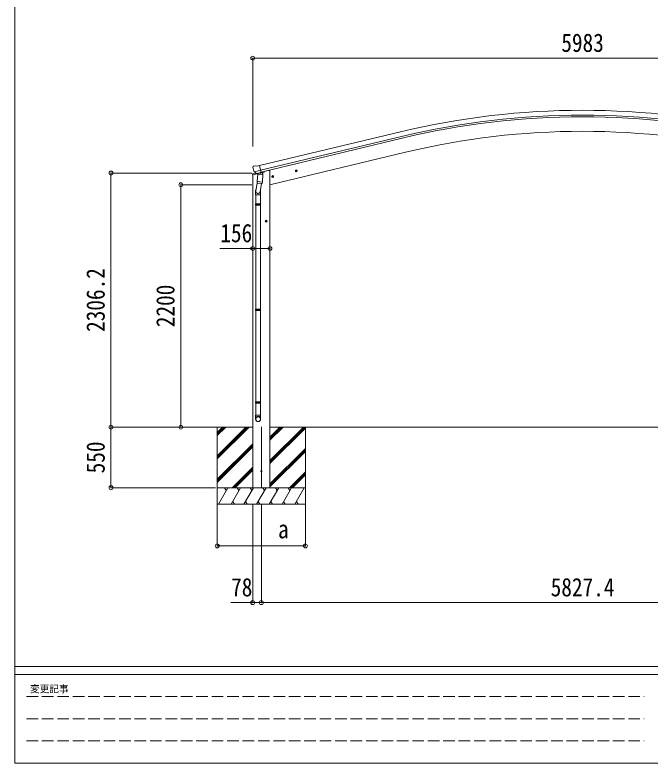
# Model space of a CAD drawing. Units: millimetres at full size. Extents: x -9783 to 9892, y -6828 to 6752.
# Drawn here: x -9783 to -4022, y -6828 to -38 of the extents above; entities that cross this region are included whole.
import ezdxf
from ezdxf.enums import TextEntityAlignment as Align

# ---------------------------------------------------------------- set-up
doc = ezdxf.new("R2010")
doc.units = ezdxf.units.MM
doc.header["$LTSCALE"] = 35
doc.header["$PDMODE"] = 32
doc.header["$PDSIZE"] = 35
doc.linetypes.add('DASHED3', pattern=[4, 3, -1])
for name, color, linetype, lineweight in [('0-0_0', 7, 'Continuous', 9), ('0-1_本体', 4, 'Continuous', 9), ('0-2_部品', 7, 'Continuous', 9), ('0-8_PARTS2', 2, 'Continuous', 9), ('0-A_寸法', 6, 'Continuous', 9), ('F-0_240', 7, 'Continuous', 9)]:
    doc.layers.add(name, color=color, linetype=linetype, lineweight=lineweight)
doc.styles.add('ＭＳ ゴシック', font='')
doc.styles.get('ＭＳ ゴシック').set_extended_font_data('MS Gothic')

msp = doc.modelspace()

# ---------------------------------------------------------------- linework, layer by layer
at = {"layer": '0-0_0'}
for p, q in [((-7625.67, -3779.4), (-8127.33, -3779.41)), ((-7948.12, -3828), (-7899.51, -3779.4)), ((-7948.12, -3779.41), (-7948.12, -4479.4)), ((-7948.12, -4040.13), (-7687.39, -3779.41)), ((-7948.12, -4054.27), (-7673.24, -3779.41)), ((-7948.12, -4068.42), (-7659.1, -3779.41)), ((-7948.12, -3856.29), (-7871.23, -3779.41)), ((-7948.12, -3842.14), (-7885.38, -3779.41)), ((-7469.67, -4082.18), (-7166.89, -3779.41)), ((-7469.67, -4096.32), (-7152.74, -3779.41)), ((-7469.67, -3898.34), (-7350.73, -3779.41)), ((-7469.67, -3884.19), (-7364.88, -3779.41)), ((-7469.67, -3870.05), (-7379.02, -3779.41)), ((-7469.67, -4110.47), (-7148.12, -3788.92)), ((-7469.17, -3779.41), (-1799.02, -3779.41)), ((-7148.12, -3779.41), (-7148.12, -4479.4)), ((-7948.12, -4252.26), (-7625.67, -3929.82)), ((-7948.12, -4266.41), (-7625.67, -3943.96)), ((-7948.12, -4280.55), (-7625.67, -3958.1)), ((-7469.67, -4294.31), (-7148.12, -3972.77)), ((-7469.67, -4308.46), (-7148.12, -3986.91)), ((-7469.67, -4322.6), (-7148.12, -4001.05)), ((-7813.13, -4329.41), (-7625.67, -4141.95)), ((-7798.98, -4329.41), (-7625.67, -4156.09)), ((-7784.84, -4329.41), (-7625.67, -4170.23)), ((-7292.63, -4329.41), (-7148.12, -4184.9)), ((-7278.48, -4329.41), (-7148.12, -4199.04)), ((-7264.34, -4329.41), (-7148.12, -4213.18)), ((-7148.12, -4329.41), (-7948.12, -4329.41)), ((-7937.83, -4479.4), (-7851.23, -4329.41)), ((-7866.23, -4355.39), (-7881.23, -4329.4)), ((-7822.36, -4479.4), (-7735.76, -4329.41)), ((-7750.76, -4355.39), (-7765.76, -4329.41)), ((-7706.89, -4479.41), (-7620.29, -4329.41)), ((-7635.29, -4355.39), (-7650.29, -4329.41)), ((-7481.12, -4329.41), (-7615.12, -4329.41)), ((-7591.42, -4479.41), (-7504.82, -4329.41)), ((-7519.82, -4355.39), (-7534.82, -4329.4)), ((-7475.95, -4479.41), (-7389.35, -4329.41)), ((-7404.35, -4355.39), (-7419.35, -4329.41)), ((-7360.48, -4479.41), (-7273.87, -4329.41)), ((-7303.88, -4329.41), (-7288.88, -4355.39)), ((-7245.01, -4479.41), (-7158.4, -4329.41)), ((-7948.12, -4479.4), (-7148.12, -4479.4)), ((-7807.36, -4453.43), (-7792.36, -4479.4)), ((-7691.89, -4453.42), (-7676.89, -4479.41)), ((-7576.42, -4453.43), (-7561.42, -4479.41)), ((-7460.95, -4453.43), (-7445.95, -4479.41)), ((-7345.48, -4453.43), (-7330.48, -4479.41)), ((-7230.01, -4453.43), (-7215.01, -4479.41))]:
    msp.add_line(p, q, dxfattribs=at)
at = {"layer": '0-1_本体'}
for p, q in [((-7564.72, -1405.68), (-6285.62, -1098.6)), ((-6275.54, -1140.57), (-7554.64, -1447.66)), ((-7550.71, -1464.02), (-6271.61, -1156.94)), ((-7470.15, -1579.41), (-6241.03, -1284.32)), ((-7470.15, -1579.41), (-6241.03, -1284.32)), ((-7625.65, -4329.41), (-7625.65, -1489.23)), ((-7597.08, -1472.89), (-7597.08, -1473.4)), ((-7490.15, -1450.02), (-7523.66, -1458.07)), ((-7470.15, -1450.02), (-7490.15, -1450.02)), ((-7470.15, -4329.41), (-7470.15, -1450.02))]:
    msp.add_line(p, q, dxfattribs=at)
for radius in [7073, 7029.83, 7013, 6882, 6882]:
    msp.add_arc((-4634.46, -7976.17), radius, 76.5, 103.5, dxfattribs=at)
at = {"layer": '0-2_部品'}
for p, q in [((-7625.37, -1421.59), (-7625.1, -1422.74)), ((-7621.16, -1413.01), (-7625.01, -1419.31)), ((-7618.06, -1410.76), (-7604.88, -1407.6)), ((-7590.32, -1410.27), (-7603.58, -1407.58)), ((-7590.32, -1410.27), (-7564.39, -1404.05)), ((-7627.49, -1489.73), (-7584.68, -1479.45)), ((-7627.49, -1482.84), (-7627.49, -1489.73)), ((-7598.26, -1473.45), (-7625.19, -1479.92)), ((-7611.32, -1461.89), (-7553.81, -1448.09)), ((-7594.47, -1476.8), (-7610.85, -1462.31)), ((-7591.76, -1477.37), (-7584.24, -1475.57)), ((-7590.92, -1477.26), (-7589.39, -1476.89)), ((-7589.39, -1476.89), (-7552.69, -1468.08)), ((-7587.56, -1477.12), (-7587.61, -1477.86)), ((-7586.85, -1478.9), (-7561.04, -1485.33)), ((-7579.93, -1484.24), (-7584.61, -1551.08)), ((-7534.25, -1487.44), (-7579.93, -1484.24)), ((-7578.16, -1481.06), (-7578.39, -1484.35)), ((-7558.64, -1469.9), (-7559.66, -1484.51)), ((-7552.69, -1468.08), (-7551.16, -1467.71)), ((-7549.61, -1465.61), (-7548.66, -1465.67)), ((-7548.66, -1465.67), (-7535.35, -1480.99)), ((-7544.98, -1469.92), (-7526.77, -1465.55)), ((-7538.92, -1554.28), (-7534.25, -1487.44)), ((-7535.35, -1480.99), (-7535.79, -1487.33)), ((-7522.94, -1457.53), (-7522.94, -1460.68)), ((-7221.25, -1450.92), (-7240.7, -1455.59)), ((-7238.27, -1455.01), (-7236.14, -1447.81)), ((-7233.11, -1460.45), (-7238.27, -1455.01)), ((-7236.14, -1447.81), (-7228.84, -1446.06)), ((-7228.64, -1462.98), (-7233.31, -1443.53)), ((-7228.84, -1446.06), (-7223.68, -1451.5)), ((-7584.25, -1545.96), (-7598.79, -1633.83)), ((-7585.47, -1563.55), (-7584.59, -1551.08)), ((-7538.92, -1554.28), (-7584.61, -1551.08)), ((-7538.93, -1554.27), (-7539.82, -1566.97)), ((-7435.17, -1502.28), (-7454.62, -1506.95)), ((-7452.19, -1506.36), (-7450.06, -1499.17)), ((-7447.03, -1511.81), (-7452.19, -1506.36)), ((-7450.06, -1499.17), (-7442.76, -1497.41)), ((-7442.56, -1514.33), (-7447.23, -1494.89)), ((-7442.76, -1497.41), (-7437.6, -1502.86)), ((-7585.07, -1564.9), (-7585.07, -1564.9)), ((-7583.62, -1565.68), (-7541.93, -1568.6)), ((-7545.46, -1568.35), (-7558.09, -1643.15)), ((-7600.94, -1670.99), (-7600.94, -1636.64)), ((-7554.94, -1670.99), (-7600.94, -1670.99)), ((-7598.94, -1670.99), (-7598.94, -1753.65)), ((-7556.94, -1670.99), (-7556.94, -1753.65)), ((-7554.94, -1636.33), (-7554.94, -1670.99)), ((-7600.94, -1755.65), (-7599.94, -1753.65)), ((-7554.94, -1755.65), (-7600.94, -1755.65)), ((-7554.94, -1763.65), (-7600.94, -1763.65)), ((-7555.94, -1753.65), (-7599.94, -1753.65)), ((-7554.94, -1755.65), (-7555.94, -1753.65)), ((-7554.94, -1763.65), (-7555.94, -1765.65)), ((-7554.94, -1755.65), (-7554.94, -1763.65)), ((-7555.94, -1765.65), (-7599.94, -1765.65)), ((-7598.94, -1765.65), (-7598.94, -2709.83)), ((-7556.94, -1765.65), (-7556.94, -2709.83)), ((-7503.43, -1919.52), (-7503.43, -1899.52)), ((-7493.43, -1909.52), (-7513.43, -1909.52)), ((-7510.94, -1909.52), (-7507.18, -1903.02)), ((-7507.18, -1916.02), (-7510.94, -1909.52)), ((-7507.18, -1903.02), (-7499.68, -1903.02)), ((-7499.68, -1903.02), (-7495.93, -1909.52)), ((-7600.94, -2711.83), (-7599.94, -2709.83)), ((-7554.94, -2711.83), (-7600.94, -2711.83)), ((-7555.94, -2709.83), (-7599.94, -2709.83)), ((-7554.94, -2711.83), (-7555.94, -2709.83)), ((-7554.94, -2711.83), (-7554.94, -2719.83)), ((-7554.94, -2719.83), (-7600.94, -2719.83)), ((-7555.94, -2721.83), (-7599.94, -2721.83)), ((-7598.94, -2721.83), (-7598.94, -3550.02)), ((-7556.94, -2721.83), (-7556.94, -3550.02)), ((-7554.94, -2719.83), (-7555.94, -2721.83)), ((-7600.94, -3552.02), (-7599.94, -3550.02)), ((-7554.94, -3552.02), (-7600.94, -3552.02)), ((-7554.94, -3560.02), (-7600.94, -3560.02)), ((-7555.94, -3550.02), (-7599.94, -3550.02)), ((-7555.94, -3562.02), (-7599.94, -3562.02)), ((-7598.94, -3562.02), (-7598.94, -3672.02)), ((-7556.94, -3562.02), (-7556.94, -3672.02)), ((-7554.94, -3552.02), (-7555.94, -3550.02)), ((-7554.94, -3560.02), (-7555.94, -3562.02)), ((-7554.94, -3552.02), (-7554.94, -3560.02)), ((-7600.94, -3706.16), (-7600.94, -3672.02)), ((-7554.94, -3672.02), (-7600.94, -3672.02)), ((-7554.94, -3706.16), (-7554.94, -3672.02))]:
    msp.add_line(p, q, dxfattribs=at)
for points in [[(-7558.96, -1469.5), (-7549.23, -1467.16), (-7564.39, -1404.05)], [(-7611.59, -1461.32), (-7611.01, -1462.16), (-7610.85, -1462.31)], [(-7558.96, -1469.5), (-7559.19, -1469.65), (-7583.96, -1475.59), (-7584.24, -1475.57)], [(-7223.68, -1451.5), (-7225.81, -1458.7), (-7233.11, -1460.45)], [(-7437.6, -1502.86), (-7439.73, -1510.06), (-7447.03, -1511.81)], [(-7600.94, -1755.65), (-7600.94, -1763.65), (-7599.94, -1765.65)], [(-7495.93, -1909.52), (-7499.68, -1916.02), (-7507.18, -1916.02)], [(-7600.94, -2711.83), (-7600.94, -2719.83), (-7599.94, -2721.83)], [(-7600.94, -3552.02), (-7600.94, -3560.02), (-7599.94, -3562.02)]]:
    msp.add_lwpolyline(points, dxfattribs=at)
for centre, radius in [((-7230.98, -1453.25), 8.5), ((-7230.98, -1453.25), 7.7), ((-7230.98, -1453.25), 6.5), ((-7444.9, -1504.61), 8.5), ((-7444.9, -1504.61), 7.7), ((-7444.9, -1504.61), 6.5), ((-7503.43, -1909.52), 8.5), ((-7503.43, -1909.52), 7.7), ((-7503.43, -1909.52), 6.5)]:
    msp.add_circle(centre, radius, dxfattribs=at)
at = {"layer": '0-2_部品', "color": 4}
msp.add_circle((-7547.9, -4179.41), 4.5, dxfattribs=at)
at = {"layer": '0-2_部品'}
for centre, radius, start, end in [((-7428.29, -1375.49), 202.4, 193.5, 205.09125), ((-7616.89, -1415.62), 5, 103.5, 148.5), ((-7604.18, -1410.52), 3, 78.5, 103.5), ((-7624.49, -1482.84), 3, 103.5, 180), ((-7591.04, -1476.77), 0.5, 248.23754, 283.5), ((-7588.05, -1477.08), 0.5, 356, 103.5), ((-7586.61, -1477.93), 1, 176, 256), ((-7560.68, -1484.36), 1.03, 250.03897, 351.96569), ((-7558.04, -1469.98), 0.604, 100.59842, 172.20595), ((-7551.28, -1467.22), 0.5, 283.5, 318.76246), ((-7527.94, -1460.68), 5, 283.5, 0), ((-7583.53, -1563.72), 1.95, 175.04017, 217.47766), ((-7583.48, -1563.69), 2, 217.40962, 266), ((-7541.79, -1566.61), 2, 266, 349.46843), ((-7570.94, -1636.64), 30, 177.45142, 180)]:
    msp.add_arc(centre, radius, start, end, dxfattribs=at)
for centre, major_axis, ratio, start_param, end_param in [((-7622.45, -1420.87), (-1.57, -2.57), 0.99628, 4.712389, 5.4996506), ((-7592.48, -1474.55), (-0.73, -2.92), 0.997631, 5.8041905, 6.6006116), ((-7592.42, -1474.32), (2.63, 3.16), 0.650902, 4.0958226, 4.1686332), ((-7592.46, -1474.45), (-0.73, -2.92), 0.997631, 0.3902369, 0.4789948), ((-7577.94, -1636.33), (23, 0), 0.996195, 2.5560258, 6.5663028), ((-7577.94, -1636.33), (21, 0), 0.996195, 2.9349147, 5.9512394), ((-7577.94, -3704.42), (-23, 0), 0.996195, 3.1415927, 6.2831853), ((-7577.94, -3706.16), (-23, 0), 0.996195, 3.1415927, 6.2831853), ((-7577.94, -3706.16), (0, -23.43), 0.981806, 4.712389, 7.8539816)]:
    msp.add_ellipse(centre, major_axis=major_axis, ratio=ratio, start_param=start_param, end_param=end_param, dxfattribs=at)
msp.add_ellipse((-7577.94, -3706.16), major_axis=(21, 0), ratio=0.996195, dxfattribs=at)
at = {"layer": '0-8_PARTS2', "color": 6}
msp.add_line((-7625.67, -430.4), (-1642.65, -430.4), dxfattribs=at)
at = {"layer": '0-8_PARTS2'}
msp.add_line((-7547.9, -3776.91), (-7547.9, -4331.91), dxfattribs=at)
at = {"layer": '0-A_寸法'}
for p, q in [((-7625.67, -430.4), (-7625.67, -1232.74)), ((-8911.95, -3779.41), (-8911.95, -1473.2)), ((-8911.95, -1473.2), (-7633.12, -1473.2)), ((-8278.24, -3779.41), (-8278.24, -1579.43)), ((-8278.24, -1579.43), (-7633.12, -1579.43)), ((-7625.67, -2158.16), (-7925.67, -2158.16)), ((-7469.67, -2158.16), (-7625.67, -2158.16)), ((-8911.95, -3779.41), (-7962.93, -3779.41)), ((-8911.95, -3779.41), (-7965.68, -3779.41)), ((-8911.95, -3779.41), (-8911.95, -4329.41)), ((-8278.24, -3779.41), (-7965.68, -3779.41)), ((-8911.95, -4329.41), (-7963.96, -4329.41)), ((-7948.12, -4857.31), (-7948.12, -4482.9)), ((-7625.9, -5372.29), (-7625.9, -4482.9)), ((-7547.9, -5372.29), (-7547.9, -4482.9)), ((-7625.9, -5372.29), (-7825.9, -5372.29)), ((-7625.9, -5372.29), (-7547.9, -5372.29)), ((-7547.9, -5372.29), (-1720.52, -5372.29))]:
    msp.add_line(p, q, dxfattribs=at)
msp.add_lwpolyline([(-7948.12, -4857.31), (-7148.12, -4857.31), (-7148.12, -4482.9)], dxfattribs=at)
for p in [(-7625.67, -430.4), (-8911.95, -1473.2), (-8278.24, -1579.43), (-7625.67, -2158.16), (-7469.67, -2158.16), (-8911.95, -3779.41), (-8278.24, -3779.41), (-8911.95, -4329.41), (-7948.12, -4857.31), (-7148.12, -4857.31), (-7625.9, -5372.29), (-7547.9, -5372.29)]:
    msp.add_point(p, dxfattribs=at)
at = {"layer": 'F-0_240', "color": 5}
for p, q in [((-9783.03, 6751.9), (-9783.03, -6828.1)), ((-9783.03, -5953.1), (9396.97, -5953.1)), ((-9783.03, -6023.1), (6285.75, -6023.1)), ((-9783.03, -6828.1), (9396.97, -6828.1))]:
    msp.add_line(p, q, dxfattribs=at)
at = {"layer": 'F-0_240', "color": 4, "linetype": 'DASHED3'}
for p, q in [((-9678.03, -6224.35), (-4074.25, -6224.35)), ((-9678.03, -6425.6), (-4074.25, -6425.6)), ((-9678.03, -6626.85), (-4074.25, -6626.85))]:
    msp.add_line(p, q, dxfattribs=at)

# ---------------------------------------------------------------- texts
at = {"layer": '0-A_寸法', "color": 7, "style": 'ＭＳ ゴシック', "width": 0.85}
for s, p in [('5983', (-4826.66, -423.4)), ('156', (-7920.04, -2151.16)), ('a', (-7396.24, -4838.31)), ('78', (-7822.15, -5365.29)), ('5827.4', (-4922.96, -5365.29))]:
    msp.add_text(s, height=166.8, dxfattribs=at).set_placement(p, align=Align.BOTTOM_LEFT)
for s, p in [('2306.2', (-8918.95, -2915.06)), ('2200', (-8285.24, -2871.92)), ('550', (-8918.95, -4198.78))]:
    msp.add_text(s, height=166.8, rotation=90, dxfattribs=at).set_placement(p, align=Align.BOTTOM_LEFT)
at = {"layer": 'F-0_240', "style": 'ＭＳ ゴシック'}
msp.add_text('変更記事', height=64.15, dxfattribs=at).set_placement((-9646.27, -6206.85), align=Align.BOTTOM_LEFT)

doc.saveas('drawing.dxf')
